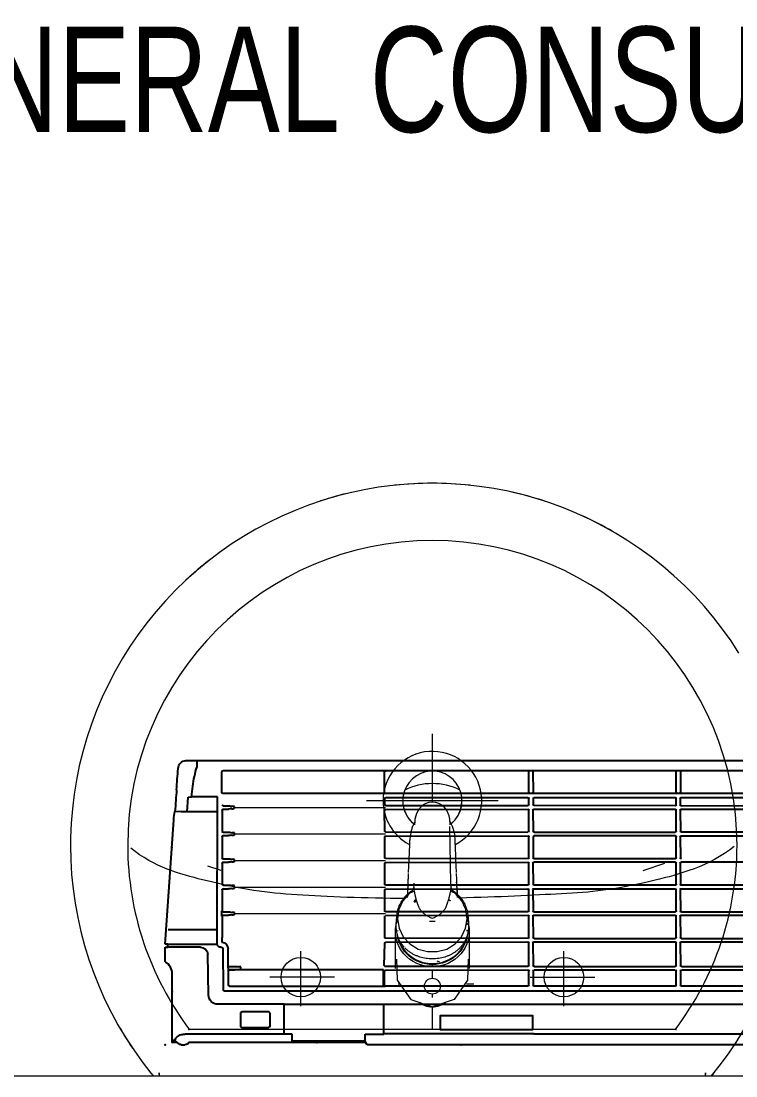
# Model space of a CAD drawing. Header units: millimetres. Extents: x -160614 to 59925, y -157025 to 0.
# Drawn here: x -130655 to -130112, y -110163 to -109362 of the extents above; entities that cross this region are included whole.
import ezdxf

# ---------------------------------------------------------------- set-up
doc = ezdxf.new("R2010")
doc.units = ezdxf.units.MM
doc.header["$LTSCALE"] = 8
for name, color, linetype, lineweight in [('72_EGR_BASE_TEXT', 9, 'Continuous', 5), ('72_EGR_EQP_TAG', 9, 'Continuous', 5), ('LOADING', 9, 'Continuous', 5), ('P-SANR-FIXT', 9, 'Continuous', 18), ('P-SANR-FIXT-1', 9, 'Continuous', 13), ('Walls', 9, 'Continuous', 5)]:
    doc.layers.add(name, color=color, linetype=linetype, lineweight=lineweight)
for name, color, linetype in [('A-Wall-cmu-patt', 9, 'Continuous'), ('DVM_INDOOR', 9, 'Continuous'), ('DVM_UNIT_BP', 9, 'Continuous'), ('DVM_UNIT_DP', 9, 'Continuous'), ('DVM_UNIT_LP', 9, 'Continuous')]:
    doc.layers.add(name, color=color, linetype=linetype)
doc.styles.add('X3G_ENTITY_258862', font='swisscl.ttf', dxfattribs={"height": 200})

# ---------------------------------------------------------------- blocks, each defined once
blk = doc.blocks.new('FP_138-161_A_00_GFL_-0_080_Einreichung_Grundrisse_100')
at = {"layer": 'P-SANR-FIXT'}
blk.add_line((-0.00439, -0.00195), (-0.00448, -0.00213), dxfattribs=at)
at = {"layer": 'P-SANR-FIXT', "flags": 128}
blk.add_lwpolyline([(-0.00566, -0.00372), (-0.00581, -0.00385), (-0.00597, -0.00398)], dxfattribs=at)
blk = doc.blocks.new('FP_139-161_A_00_GFL_-0_080_Einreichung_Grundrisse_100')
at = {"layer": 'P-SANR-FIXT'}
blk.add_line((0.0045, -0.00218), (0.00442, -0.002), dxfattribs=at)
at = {"layer": 'P-SANR-FIXT', "flags": 128}
blk.add_lwpolyline([(0.00601, -0.00401), (0.00586, -0.00389), (0.0057, -0.00376)], dxfattribs=at)
blk = doc.blocks.new('IS_Ceraplus_B8204_BIM_BG _1_ - B8204AA - CERAPLUS single lever basin mixer with pop-up waste-V137-161_A_00_GFL_-0_080_Einreichung_Grundrisse_100')
at = {"layer": 'P-SANR-FIXT-1'}
h = blk.add_hatch(dxfattribs=at)
h.set_pattern_fill('FP_26', color=256, style=0, pattern_type=2)
h.set_pattern_definition([(225, (0.009, 0), (0.010607, -0.010607), []), (315, (0.009, 0), (0.010607, 0.010607), [])])
h.paths.add_polyline_path([(0.00555, -0.00203), (0.00582, -0.00237), (0.00579, -0.00206)])
h.paths.add_polyline_path([(0.00703, -0.00394), (0.00882, -0.00447), (0.00839, -0.00431)])
at = {"layer": 'LOADING'}
for p, q in [((-0.028, 0), (-0.028, -0.02808)), ((0.028, -0.02808), (0.028, 0)), ((-0.02625, -0.02824), (-0.02625, -0.02872)), ((0.02624, -0.02931), (0.02625, -0.02872)), ((0.02625, -0.02872), (0.02625, -0.02824)), ((-0.02744, -0.03367), (-0.02709, -0.03918)), ((0.02709, -0.03918), (0.02744, -0.03367)), ((-0.01375, -0.05117), (-0.01286, -0.05169)), ((0.01237, -0.05196), (0.01327, -0.05146)), ((0.01849, -0.06184), (0.01902, -0.05392)), ((0.01904, -0.05393), (0.01878, -0.05606)), ((0.01399, -0.06466), (0.01327, -0.10772))]:
    blk.add_line(p, q, dxfattribs=at)
at = {"layer": 'LOADING', "flags": 128}
for points in [[(-0.02718, -0.0069), (-0.02663, 0.009), (-0.01646, 0.02356), (0, 0.02913)], [(0.0272, -0.00694), (0.02663, 0.009), (0.01646, 0.02356), (0, 0.02913)], [(-0.01756, -0.05682), (-0.02239, -0.05133), (-0.02542, -0.04476), (-0.02642, -0.03764), (-0.02532, -0.03052), (-0.02215, -0.024), (-0.01723, -0.01859), (-0.01092, -0.01472), (-0.00374, -0.01271), (0.00374, -0.01271), (0.01092, -0.01472), (0.01723, -0.01859), (0.02215, -0.024), (0.0253, -0.03053), (0.02642, -0.03764), (0.02542, -0.04476), (0.02239, -0.05133), (0.01756, -0.05682)], [(-0.02709, -0.03927), (-0.02699, -0.04031), (-0.02686, -0.04135), (-0.02668, -0.04238), (-0.02646, -0.04341), (-0.0262, -0.04442), (-0.02589, -0.04543), (-0.02554, -0.04642), (-0.02516, -0.0474), (-0.02473, -0.04836), (-0.02426, -0.0493), (-0.02375, -0.05023), (-0.02321, -0.05113), (-0.02263, -0.05202), (-0.02201, -0.05288), (-0.02135, -0.05371), (-0.02067, -0.05452), (-0.01995, -0.0553), (-0.0192, -0.05606), (-0.01841, -0.05678), (-0.0176, -0.05747), (-0.01732, -0.0577)], [(0.01732, -0.0577), (0.01814, -0.05702), (0.01894, -0.0563), (0.0197, -0.05556), (0.02043, -0.05479), (0.02113, -0.05398), (0.02179, -0.05316), (0.02242, -0.05231), (0.02302, -0.05143), (0.02357, -0.05053), (0.02409, -0.04961), (0.02458, -0.04868), (0.02502, -0.04772), (0.02542, -0.04675), (0.02578, -0.04576), (0.0261, -0.04476), (0.02638, -0.04375), (0.02661, -0.04273), (0.0268, -0.0417), (0.02695, -0.04066), (0.02706, -0.03962), (0.02709, -0.03927)], [(-0.01897, -0.05391), (-0.01851, -0.0615), (-0.01849, -0.06184)], [(-0.01618, -0.05786), (-0.01561, -0.05799), (-0.01507, -0.05814), (-0.01457, -0.05833), (-0.01417, -0.05856), (-0.01391, -0.05883), (-0.01377, -0.0591)], [(-0.01377, -0.0591), (-0.01394, -0.06119), (-0.01401, -0.06328)], [(0.01377, -0.0591), (0.01391, -0.05883), (0.01417, -0.05856), (0.01457, -0.05833), (0.01507, -0.05814), (0.01561, -0.05799), (0.01618, -0.05786)], [(0.01401, -0.06328), (0.01394, -0.06119), (0.01377, -0.0591)], [(0.01715, -0.05781), (0.01745, -0.05748), (0.01756, -0.05682)], [(0.01839, -0.06506), (0.01838, -0.06516), (0.01838, -0.06518), (0.01838, -0.06524), (0.01838, -0.06535), (0.01837, -0.0655)], [(-0.01807, -0.07284), (-0.01766, -0.08298), (-0.01722, -0.09384)], [(0.01722, -0.09384), (0.01766, -0.08298), (0.01807, -0.07284)], [(-0.01288, -0.11423), (-0.01242, -0.1161), (-0.01176, -0.11793), (-0.01088, -0.1197), (-0.00976, -0.12139), (-0.00838, -0.12297), (-0.0067, -0.12437), (-0.00472, -0.12552), (-0.00245, -0.12628), (0, -0.12657)], [(0, -0.12657), (0.00245, -0.12628), (0.00472, -0.12552), (0.0067, -0.12437), (0.00838, -0.12297), (0.00976, -0.12139), (0.01088, -0.1197), (0.01176, -0.11793), (0.01242, -0.1161), (0.01288, -0.11423)]]:
    blk.add_lwpolyline(points, dxfattribs=at)
at = {"layer": 'LOADING'}
for centre, radius, start, end in [((0, 0.0135), 0.00603, 0, 180), ((0, 0.0135), 0.00603, 180, 0), ((-0.009, 0), 0.005, 300, 315), ((0.009, 0), 0.005, 225, 240)]:
    blk.add_arc(centre, radius, start, end, dxfattribs=at)
for centre, major_axis, start_param, end_param in [((0, -0.02808), (-0.028, 0), 4.712389, 6.47291), ((0, -0.02868), (0.02675, 0), 1.570796, 3.036556), ((0, -0.02868), (-0.02625, 0), 4.712389, 5.759587), ((0, -0.02808), (0.028, 0), 6.093357, 7.853982), ((0, -0.02868), (0.02675, 0), 0.105099, 1.570796), ((0, -0.02868), (0.02625, 0), 0.523599, 1.570796), ((0, -0.02868), (0.02625, 0), 2.625648, 2.791756), ((0, -0.02868), (0.02625, 0), 0.349919, 0.515945), ((0, -0.03206), (0.02749, 0), 3.141823, 3.202701), ((0, -0.03206), (0.02749, 0), 3.239313, 3.439417), ((0, -0.02808), (0.028, 0), 3.371221, 3.483334), ((0, -0.02868), (0.02675, 0), 6.059374, 6.108652), ((0, -0.03206), (0.02749, 0), 5.985527, 6.185455), ((0, -0.02808), (0.028, 0), 5.94107, 6.05344), ((0, -0.03206), (0.02749, 0), 6.222066, 6.282955), ((0, -0.03119), (0.02482, 0), 4.111947, 4.191073), ((0, -0.02808), (0.028, 0), 4.202431, 4.259552), ((0, -0.02868), (0.02625, 0), 4.169225, 4.2325), ((0, -0.02808), (0.028, 0), 5.172057, 5.222265)]:
    blk.add_ellipse(centre, major_axis=major_axis, ratio=0.961262, start_param=start_param, end_param=end_param, dxfattribs=at)
for points, knots in [([(0.02103, -0.01571), (0.02078, -0.01544), (0.02025, -0.0149), (0.01915, -0.01389), (0.01769, -0.01273), (0.01612, -0.01168), (0.0148, -0.01092), (0.01378, -0.01038), (0.01274, -0.00988), (0.01131, -0.00927), (0.00872, -0.00835), (0.00484, -0.00747), (0, -0.0071), (-0.00483, -0.00747), (-0.00872, -0.00835), (-0.0113, -0.00927), (-0.01273, -0.00987), (-0.01378, -0.01038), (-0.0148, -0.01091), (-0.01612, -0.01168), (-0.01769, -0.01272), (-0.01915, -0.01389), (-0.02024, -0.0149), (-0.02077, -0.01543), (-0.02102, -0.0157)], [0.2222222, 0.2222222, 0.2222222, 0.2222222, 0.2361111, 0.25, 0.2777778, 0.3055556, 0.3194444, 0.3333333, 0.3472222, 0.3611111, 0.3888889, 0.4444444, 0.5, 0.5555556, 0.6111111, 0.6388889, 0.6527778, 0.6666667, 0.6805556, 0.6944444, 0.7222222, 0.75, 0.7638889, 0.7777778, 0.7777778, 0.7777778, 0.7777778]), ([(-0.02147, -0.01618), (-0.02157, -0.01629), (-0.02192, -0.01669), (-0.02272, -0.01767), (-0.0238, -0.01918), (-0.02491, -0.0211), (-0.02584, -0.02313), (-0.02657, -0.02527), (-0.02728, -0.02822), (-0.02749, -0.03051), (-0.02749, -0.03206)], [0.7859035, 0.7859035, 0.7859035, 0.7859035, 0.7916667, 0.8055556, 0.8333333, 0.8611111, 0.8888889, 0.9166667, 0.9444444, 1, 1, 1, 1]), ([(0.02749, -0.03206), (0.02749, -0.03051), (0.02728, -0.02822), (0.02657, -0.02527), (0.02584, -0.02314), (0.02491, -0.0211), (0.0238, -0.01918), (0.02273, -0.01768), (0.02192, -0.0167), (0.02157, -0.0163), (0.02147, -0.01618)], [0, 0, 0, 0, 0.0555556, 0.0833333, 0.1111111, 0.1388889, 0.1666667, 0.1944444, 0.2083333, 0.2142181, 0.2142181, 0.2142181, 0.2142181]), ([(0, -0.03779), (-0.00046, -0.03803), (-0.00116, -0.03839), (-0.00209, -0.03889), (-0.00278, -0.03928), (-0.00348, -0.03966), (-0.00418, -0.04005), (-0.00486, -0.04045), (-0.00551, -0.04089), (-0.00612, -0.04137), (-0.00669, -0.04187), (-0.00724, -0.0424), (-0.00777, -0.04295), (-0.00828, -0.0435), (-0.00876, -0.04405), (-0.00922, -0.04464), (-0.00962, -0.04525), (-0.00996, -0.04592), (-0.01025, -0.04662), (-0.01048, -0.04722), (-0.01066, -0.0477), (-0.01079, -0.04805), (-0.01093, -0.0484), (-0.01111, -0.04887), (-0.0114, -0.04969), (-0.0118, -0.05087), (-0.01216, -0.05205), (-0.01242, -0.053), (-0.0126, -0.05371), (-0.01278, -0.05443), (-0.01293, -0.05516), (-0.01309, -0.05588), (-0.01324, -0.05657), (-0.01338, -0.05723), (-0.01357, -0.05809), (-0.01369, -0.0587), (-0.01377, -0.0591)], [0, 0, 0, 0, 0.055556, 0.083333, 0.111111, 0.138889, 0.166667, 0.194444, 0.222222, 0.25, 0.277778, 0.305556, 0.333333, 0.361111, 0.388889, 0.416667, 0.444444, 0.472222, 0.5, 0.527778, 0.541667, 0.555556, 0.569444, 0.583333, 0.611111, 0.666667, 0.722222, 0.75, 0.777778, 0.805556, 0.833333, 0.861111, 0.888889, 0.916667, 0.944444, 1, 1, 1, 1]), ([(0, -0.03572), (-0.00056, -0.03572), (-0.00128, -0.03571), (-0.002, -0.03566), (-0.00216, -0.03565)], [0, 0, 0, 0, 0.1, 0.1298359, 0.1298359, 0.1298359, 0.1298359]), ([(0.00216, -0.03565), (0.002, -0.03566), (0.00128, -0.03571), (0.00056, -0.03572), (0, -0.03572)], [0.8701578, 0.8701578, 0.8701578, 0.8701578, 0.9, 1, 1, 1, 1]), ([(0.01377, -0.0591), (0.01369, -0.0587), (0.01357, -0.05809), (0.01338, -0.05723), (0.01324, -0.05657), (0.01309, -0.05588), (0.01293, -0.05516), (0.01278, -0.05443), (0.0126, -0.05371), (0.01242, -0.053), (0.01216, -0.05205), (0.0118, -0.05087), (0.0114, -0.04969), (0.01111, -0.04887), (0.01093, -0.0484), (0.01079, -0.04805), (0.01066, -0.0477), (0.01048, -0.04722), (0.01025, -0.04662), (0.00996, -0.04592), (0.00962, -0.04525), (0.00922, -0.04464), (0.00876, -0.04405), (0.00828, -0.0435), (0.00777, -0.04295), (0.00724, -0.0424), (0.00669, -0.04187), (0.00612, -0.04137), (0.00551, -0.04089), (0.00486, -0.04045), (0.00418, -0.04005), (0.00348, -0.03966), (0.00278, -0.03928), (0.00209, -0.03889), (0.00116, -0.03839), (0.00046, -0.03803), (0, -0.03779)], [0, 0, 0, 0, 0.055556, 0.083333, 0.111111, 0.138889, 0.166667, 0.194444, 0.222222, 0.25, 0.277778, 0.333333, 0.388889, 0.416667, 0.430556, 0.444444, 0.458333, 0.472222, 0.5, 0.527778, 0.555556, 0.583333, 0.611111, 0.638889, 0.666667, 0.694444, 0.722222, 0.75, 0.777778, 0.805556, 0.833333, 0.861111, 0.888889, 0.916667, 0.944444, 1, 1, 1, 1]), ([(-0.01882, -0.05383), (-0.01878, -0.05466), (-0.01861, -0.05821), (-0.01847, -0.06186), (-0.01838, -0.06462)], [0.6724021, 0.6724021, 0.6724021, 0.6724021, 0.75, 1, 1, 1, 1]), ([(0.01838, -0.06462), (0.01847, -0.06186), (0.01861, -0.05821), (0.01878, -0.05466), (0.01882, -0.05383)], [0, 0, 0, 0, 0.25, 0.3275586, 0.3275586, 0.3275586, 0.3275586]), ([(-0.01618, -0.05786), (-0.01622, -0.05783), (-0.01631, -0.05776), (-0.01645, -0.05765), (-0.01659, -0.05754), (-0.01673, -0.05744), (-0.01687, -0.05734), (-0.01701, -0.05724), (-0.01715, -0.05714), (-0.01734, -0.057), (-0.01747, -0.0569), (-0.01756, -0.05682)], [0, 0, 0, 0, 0.1, 0.2, 0.3, 0.4, 0.5, 0.6, 0.7, 0.8, 1, 1, 1, 1]), ([(-0.0148, -0.0587), (-0.01502, -0.05861), (-0.0159, -0.05828), (-0.01668, -0.05797), (-0.01721, -0.05777)], [0.8, 0.8, 0.8, 0.8, 0.85, 1, 1, 1, 1]), ([(0.01405, -0.06129), (0.01412, -0.06113), (0.01427, -0.06083), (0.01452, -0.06039), (0.0148, -0.05996), (0.01506, -0.05963), (0.01528, -0.05938), (0.01546, -0.05919), (0.01564, -0.05901), (0.01582, -0.05884), (0.01601, -0.05868), (0.01628, -0.05847), (0.01647, -0.05832), (0.01661, -0.05822)], [0.3333333, 0.3333333, 0.3333333, 0.3333333, 0.4166667, 0.5, 0.5833333, 0.6666667, 0.7083333, 0.75, 0.7916667, 0.8333333, 0.875, 0.9166667, 1, 1, 1, 1]), ([(0.01756, -0.05682), (0.01747, -0.0569), (0.01734, -0.057), (0.01715, -0.05714), (0.01701, -0.05724), (0.01687, -0.05734), (0.01673, -0.05744), (0.01659, -0.05754), (0.01645, -0.05765), (0.01631, -0.05776), (0.01622, -0.05783), (0.01618, -0.05786)], [0, 0, 0, 0, 0.2, 0.3, 0.4, 0.5, 0.6, 0.7, 0.8, 0.9, 1, 1, 1, 1]), ([(-0.01311, -0.1116), (-0.01318, -0.11148), (-0.01352, -0.11092), (-0.01406, -0.1099), (-0.0147, -0.10856), (-0.01526, -0.1072), (-0.01589, -0.10534), (-0.01674, -0.10205), (-0.01707, -0.0992), (-0.0171, -0.09727)], [0.4856715, 0.4856715, 0.4856715, 0.4856715, 0.5, 0.55, 0.6, 0.65, 0.7, 0.8, 1, 1, 1, 1]), ([(0.01311, -0.1116), (0.01332, -0.11126), (0.0137, -0.11058), (0.01422, -0.10956), (0.01475, -0.10844), (0.01526, -0.1072), (0.01589, -0.10534), (0.01674, -0.10205), (0.01707, -0.0992), (0.0171, -0.09727)], [-0.5143371, -0.5143371, -0.5143371, -0.5143371, -0.475, -0.4375, -0.4, -0.35, -0.3, -0.2, 0, 0, 0, 0]), ([(-0.01324, -0.10912), (-0.01323, -0.10958), (-0.01322, -0.11027), (-0.01319, -0.11106), (-0.01317, -0.11151), (-0.01315, -0.11184), (-0.01313, -0.11217), (-0.01311, -0.11249), (-0.01309, -0.11281), (-0.01306, -0.11312), (-0.01302, -0.11341), (-0.01297, -0.11379), (-0.01292, -0.11406), (-0.01288, -0.11423)], [0.2, 0.2, 0.2, 0.2, 0.4, 0.5, 0.55, 0.6, 0.65, 0.7, 0.75, 0.8, 0.85, 0.9, 1, 1, 1, 1]), ([(0.01288, -0.11423), (0.01292, -0.11406), (0.01297, -0.11379), (0.01302, -0.11341), (0.01306, -0.11312), (0.01309, -0.11281), (0.01311, -0.11249), (0.01313, -0.11217), (0.01315, -0.11184), (0.01317, -0.11151), (0.01319, -0.11106), (0.01322, -0.11027), (0.01323, -0.10958), (0.01324, -0.10912)], [0, 0, 0, 0, 0.1, 0.15, 0.2, 0.25, 0.3, 0.35, 0.4, 0.45, 0.5, 0.6, 0.8, 0.8, 0.8, 0.8])]:
    blk.add_open_spline(points, degree=3, knots=knots, dxfattribs=at)
for points in [[(-0.01721, -0.05777), (-0.01711, -0.05784), (-0.01691, -0.05799), (-0.01671, -0.05814), (-0.01661, -0.05822)], [(-0.01618, -0.05786), (-0.01624, -0.05793), (-0.01636, -0.05805), (-0.0165, -0.05818), (-0.01659, -0.05825), (-0.01661, -0.05824), (-0.01661, -0.05822)], [(-0.01661, -0.05822), (-0.01628, -0.05846), (-0.01564, -0.05896), (-0.01483, -0.05988), (-0.01419, -0.06091), (-0.01389, -0.06167), (-0.01377, -0.06205)], [(-0.01398, -0.06329), (-0.01401, -0.06329), (-0.01402, -0.06329), (-0.01401, -0.06328)], [(-0.01399, -0.06465), (-0.01399, -0.06442), (-0.014, -0.06397), (-0.01401, -0.06351), (-0.01401, -0.06328)], [(0.01401, -0.06328), (0.01402, -0.06329), (0.014, -0.06329), (0.01397, -0.06329)], [(0.01401, -0.06328), (0.01401, -0.06351), (0.014, -0.06397), (0.01399, -0.06443), (0.01399, -0.06465)], [(0.01721, -0.05777), (0.01677, -0.05794), (0.01582, -0.05831), (0.01469, -0.05874), (0.01409, -0.05896)], [(0.01661, -0.05822), (0.01661, -0.05824), (0.01659, -0.05825), (0.0165, -0.05818), (0.01636, -0.05805), (0.01624, -0.05793), (0.01618, -0.05786)], [(0.01661, -0.05822), (0.01666, -0.05818), (0.01677, -0.0581), (0.01687, -0.05802), (0.01692, -0.05798)], [(0.01693, -0.05798), (0.017, -0.05792), (0.01707, -0.05787), (0.01715, -0.05781)], [(-0.01838, -0.06462), (-0.01834, -0.06586), (-0.01825, -0.06836), (-0.01815, -0.07087), (-0.0181, -0.07211)], [(0.0181, -0.0721), (0.01815, -0.07086), (0.01825, -0.06836), (0.01834, -0.06586), (0.01838, -0.06462)], [(-0.01722, -0.09384), (-0.0172, -0.09442), (-0.01715, -0.09556), (-0.01712, -0.0967), (-0.0171, -0.09727)], [(0.0171, -0.09727), (0.01712, -0.0967), (0.01715, -0.09556), (0.0172, -0.09442), (0.01722, -0.09384)]]:
    blk.add_open_spline(points, degree=3, dxfattribs=at)
for name in ['FP_138-161_A_00_GFL_-0_080_Einreichung_Grundrisse_100', 'FP_139-161_A_00_GFL_-0_080_Einreichung_Grundrisse_100']:
    blk.add_blockref(name, (0, 0), dxfattribs=at)
blk = doc.blocks.new('_100_WB_KER_REN_55x45x18 - _100_WB_KER_REN_55x45x18-V63-161_A_00_GFL_-0_080_Einreichung_Grundrisse_100')
at = {"layer": 'LOADING'}
for p, q in [((-0.20755, 0.225), (-0.20755, 0.2227)), ((0.20745, 0.225), (-0.20745, 0.225)), ((0.20755, 0.2227), (0.20755, 0.225)), ((-0.18555, 0.18989), (0.18555, 0.18989)), ((0, 0.18989), (0, 0.17236)), ((-0.1, 0.17199), (-0.1, 0.13026)), ((0.1, 0.17199), (0.1, 0.13026)), ((0, 0.16556), (0, 0.16281)), ((-0.0259, 0.155), (-0.03149, 0.155)), ((0.02596, 0.155), (0.02479, 0.155)), ((-0.07443, 0.15), (-0.12341, 0.15)), ((0, 0.15094), (0, 0.14544)), ((0.07443, 0.15), (0.12341, 0.15)), ((0, 0.14221), (0, 0.13993)), ((-0.1763, 0.06375), (-0.15981, 0.06923)), ((0.16045, 0.06906), (0.1707, 0.06565)), ((-0.05, 0.01609), (0.05, 0.01609)), ((0, 0.0168), (0, -0.03483))]:
    blk.add_line(p, q, dxfattribs=at)
at = {"layer": 'LOADING', "flags": 128}
for points in [[(-0.21213, 0.225), (-0.21896, 0.21638), (-0.22544, 0.20749), (-0.23156, 0.19835), (-0.2373, 0.18897), (-0.24267, 0.17937), (-0.24765, 0.16956), (-0.25223, 0.15956), (-0.25641, 0.14939), (-0.26018, 0.13905), (-0.26353, 0.12858), (-0.26647, 0.11798), (-0.26897, 0.10727), (-0.27105, 0.09646), (-0.27269, 0.08559), (-0.27389, 0.07465), (-0.27466, 0.06368), (-0.27499, 0.05269), (-0.275, 0.05)], [(0.275, 0.05), (0.27478, 0.061), (0.27412, 0.07198), (0.27302, 0.08292), (0.27149, 0.09381), (0.26952, 0.10463), (0.26712, 0.11537), (0.26429, 0.126), (0.26104, 0.13651), (0.25737, 0.14688), (0.25329, 0.15709), (0.24881, 0.16713), (0.24392, 0.17699), (0.23865, 0.18664), (0.233, 0.19608), (0.22697, 0.20528), (0.22058, 0.21423), (0.21383, 0.22292), (0.21213, 0.225)], [(-0.233, -0.09608), (-0.22697, -0.10528), (-0.22058, -0.11423), (-0.21383, -0.12292), (-0.20675, -0.13133), (-0.19933, -0.13945), (-0.19159, -0.14727), (-0.18355, -0.15478), (-0.17522, -0.16195), (-0.1666, -0.16879), (-0.15772, -0.17528), (-0.14858, -0.1814), (-0.13921, -0.18716), (-0.12962, -0.19254), (-0.11981, -0.19753), (-0.10982, -0.20212), (-0.09965, -0.20631), (-0.08932, -0.21009), (-0.07885, -0.21345), (-0.06825, -0.2164), (-0.05754, -0.21891), (-0.04674, -0.221), (-0.03587, -0.22265), (-0.02493, -0.22387), (-0.01396, -0.22465), (-0.00297, -0.22498), (0.00803, -0.22488), (0.01902, -0.22434), (0.02997, -0.22336), (0.04088, -0.22194), (0.05172, -0.22009), (0.06248, -0.21781), (0.07314, -0.2151), (0.08368, -0.21196), (0.09409, -0.2084), (0.10435, -0.20443), (0.11444, -0.20006), (0.12435, -0.19528), (0.13406, -0.19011), (0.14355, -0.18456), (0.15282, -0.17863), (0.16184, -0.17234), (0.1706, -0.16569), (0.17909, -0.15869), (0.18729, -0.15136), (0.19519, -0.14371), (0.20278, -0.13575), (0.21005, -0.12749), (0.21698, -0.11895), (0.22356, -0.11014), (0.22979, -0.10107), (0.23564, -0.09176), (0.24112, -0.08223), (0.24622, -0.07248), (0.25092, -0.06253), (0.25522, -0.05241), (0.25911, -0.04212), (0.26259, -0.03169), (0.26564, -0.02112), (0.26828, -0.01044), (0.27048, 0.00034), (0.27225, 0.01119), (0.27358, 0.02211), (0.27448, 0.03307), (0.27494, 0.04406), (0.275, 0.05)]]:
    blk.add_lwpolyline(points, dxfattribs=at)
at = {"layer": 'LOADING'}
for centre in [(-0.1, 0.15), (0.1, 0.15)]:
    blk.add_circle(centre, 0.015, dxfattribs=at)
for centre, radius, start, end in [((0, 0.05), 0.275, 140.4788, 141.23806), ((0, 0.05), 0.275, 38.76194, 39.5212), ((0, 0.05), 0.275, 145.93243, 150.3591), ((0, 0.05), 0.275, 29.6409, 34.06757), ((0, 0.05), 0.2315, 142.82093, 180), ((0, 0.05), 0.2315, 0, 37.17907), ((0, 0.155), 0.0175, 54.08995, 125.91005), ((0, 0.155), 0.0175, 68.869, 83.8798), ((0, 0.155), 0.0175, 251.94632, 258.23461), ((0, 0.05), 0.2315, 180, 0), ((0, 0.01609), 0.0375, 117.13046, 0), ((0, 0.01609), 0.0375, 0, 61.41458), ((0, 0.01609), 0.0225, 129.50249, 0), ((0, 0.01609), 0.0225, 0, 51.42857), ((0, 0.01609), 0.0225, 156.72498, 162.01336), ((0, 0.01609), 0.0225, 138.08082, 143.39393), ((0, 0.01609), 0.0225, 36.61605, 41.92646), ((0, 0.01609), 0.0225, 17.98869, 23.27602), ((0, 0.01609), 0.0225, 180, 193.3417), ((0, 0.01609), 0.0225, 346.6583, 0), ((0, 0.01609), 0.0225, 197.04659, 201.50796), ((0, 0.01609), 0.0225, 338.49204, 342.95341), ((0, 0.05), 0.04696, 243.44331, 296.55669), ((0, 0.05), 0.275, 307.66888, 312), ((0, 0.05), 0.275, 240, 245.65889), ((0, 0.05), 0.275, 252, 257.5535), ((0, 0.05), 0.275, 282.92407, 288), ((0, 0.05), 0.275, 264, 276)]:
    blk.add_arc(centre, radius, start, end, dxfattribs=at)
for points, knots in [([(-0.20745, 0.225), (-0.20784, 0.225), (-0.20861, 0.225), (-0.20952, 0.225), (-0.21018, 0.225), (-0.21057, 0.225), (-0.21086, 0.225), (-0.21113, 0.225), (-0.21137, 0.225), (-0.21158, 0.225), (-0.21177, 0.225), (-0.21189, 0.225), (-0.21195, 0.225)], [-1, -1, -1, -1, -0.8333333, -0.6666667, -0.5833333, -0.5, -0.4583333, -0.4166667, -0.3333333, -0.2916667, -0.25, -0.1666667, -0.1666667, -0.1666667, -0.1666667]), ([(0.21195, 0.225), (0.21189, 0.225), (0.21177, 0.225), (0.21158, 0.225), (0.21137, 0.225), (0.21113, 0.225), (0.21086, 0.225), (0.21057, 0.225), (0.21018, 0.225), (0.20952, 0.225), (0.20861, 0.225), (0.20784, 0.225), (0.20745, 0.225)], [-0.8333333, -0.8333333, -0.8333333, -0.8333333, -0.75, -0.7083333, -0.6666667, -0.5833333, -0.5416667, -0.5, -0.4166667, -0.3333333, -0.1666667, 0, 0, 0, 0]), ([(-0.00372, 0.1721), (-0.00457, 0.17191), (-0.00642, 0.17136), (-0.00815, 0.17052), (-0.00904, 0.16999)], [0.5653198, 0.5653198, 0.5653198, 0.5653198, 0.6111111, 0.6666667, 0.6666667, 0.6666667, 0.6666667]), ([(0.00903, 0.16999), (0.00859, 0.17026), (0.00767, 0.17075), (0.00591, 0.17152), (0.00457, 0.17192), (0.00372, 0.1721)], [0.3333333, 0.3333333, 0.3333333, 0.3333333, 0.3611111, 0.3888889, 0.4346482, 0.4346482, 0.4346482, 0.4346482]), ([(-0.22941, 0.0509), (-0.21028, 0.06596), (-0.14306, 0.08389), (-0.10836, 0.08632), (-0.04965, 0.08926), (-0.02055, 0.08992)], [0.0392191, 0.0392191, 0.0392191, 0.0392191, 0.1715289, 0.4228457, 0.6475389, 0.6475389, 0.6475389, 0.6475389]), ([(0.02087, 0.09029), (0.05117, 0.09014), (0.11135, 0.08791), (0.15142, 0.08275), (0.21152, 0.06651), (0.22917, 0.05203)], [0.7533082, 0.7533082, 0.7533082, 0.7533082, 0.9865548, 1.235629, 1.3638988, 1.3638988, 1.3638988, 1.3638988]), ([(-0.01406, 0.03365), (-0.01625, 0.03189), (-0.02071, 0.02671), (-0.0225, 0.02), (-0.0225, 0.01609)], [0.7144203, 0.7144203, 0.7144203, 0.7144203, 0.8333333, 1, 1, 1, 1]), ([(0.0225, 0.01609), (0.0225, 0.0187), (0.02158, 0.02392), (0.01818, 0.02983), (0.01523, 0.03272), (0.01406, 0.03365)], [0, 0, 0, 0, 0.1111111, 0.2222222, 0.285568, 0.285568, 0.285568, 0.285568])]:
    blk.add_open_spline(points, degree=3, knots=knots, dxfattribs=at)
for points in [[(-0.20755, 0.2227), (-0.20755, 0.22308), (-0.20754, 0.22347), (-0.20752, 0.22385)], [(0.20752, 0.22385), (0.20754, 0.22347), (0.20755, 0.22308), (0.20755, 0.2227)], [(-0.18523, 0.18989), (-0.18533, 0.18989), (-0.18544, 0.18989), (-0.18555, 0.18989)], [(0.18555, 0.18989), (0.18544, 0.18989), (0.18533, 0.18989), (0.18523, 0.18989)], [(-0.00086, 0.17248), (-0.00131, 0.17245), (-0.00176, 0.17242), (-0.00221, 0.17236)], [(0.00221, 0.17236), (0.00176, 0.17242), (0.00131, 0.17245), (0.00086, 0.17248)], [(-0.0225, 0.01609), (-0.0225, 0.01472), (-0.02225, 0.01197), (-0.02149, 0.00929), (-0.02099, 0.008)], [(0.02099, 0.008), (0.02149, 0.00929), (0.02225, 0.01197), (0.0225, 0.01472), (0.0225, 0.01609)]]:
    blk.add_open_spline(points, degree=3, dxfattribs=at)
at = {"layer": 'LOADING', "xscale": -1, "rotation": 5.088887490341627e-12}
blk.add_blockref('IS_Ceraplus_B8204_BIM_BG _1_ - B8204AA - CERAPLUS single lever basin mixer with pop-up waste-V137-161_A_00_GFL_-0_080_Einreichung_Grundrisse_100', (0, 0.14337), dxfattribs=at)
blk = doc.blocks.new('GF1')
at = {"layer": 'Walls', "color": 9}
blk.add_line((-132159.37, -110162.61), (-128659.58, -110162.61), dxfattribs=at)
at = {"layer": 'LOADING', "color": 9, "xscale": 1000, "yscale": 1000, "zscale": 1000, "rotation": 180}
blk.add_blockref('_100_WB_KER_REN_55x45x18 - _100_WB_KER_REN_55x45x18-V63-161_A_00_GFL_-0_080_Einreichung_Grundrisse_100', (-130342.73, -109937.61), dxfattribs=at)
at = {"layer": '72_EGR_BASE_TEXT', "color": 9, "insert": (-130201.21, -109365.94, 0), "char_height": 80, "attachment_point": 2, "style": 'X3G_ENTITY_258862'}
blk.add_mtext('GENERAL CONSULT ROOM (1)', dxfattribs=at)
blk = doc.blocks.new('mmmm')
at = {"layer": 'DVM_INDOOR', "color": 0}
for p, q in [((118.91836, -9.26613), (118.91836, -9.93796)), ((119.11497, -10.06341), (119.1149, -9.26755)), ((118.94636, -9.92636), (118.94636, -9.2895)), ((118.95536, -9.29437), (118.95536, -10.03645)), ((118.95886, -9.62143), (118.95886, -9.72037)), ((118.97014, -9.72037), (118.97013, -9.62139)), ((118.97014, -9.72037), (118.97013, -9.62139)), ((118.97242, -9.72036), (118.97243, -9.62146)), ((118.98953, -9.72055), (118.98955, -9.62146)), ((118.99186, -9.72037), (118.99192, -9.62146)), ((119.008, -9.72052), (119.008, -9.62141)), ((119.0102, -9.72037), (119.01026, -9.62146)), ((119.02631, -9.72052), (119.02618, -9.62146)), ((119.02875, -9.62141), (119.02866, -9.72037)), ((119.04468, -9.62141), (119.04459, -9.7205)), ((119.06289, -9.7205), (119.06289, -9.62153)), ((119.06544, -9.62143), (119.06539, -9.72034)), ((119.08134, -9.72049), (119.08134, -9.62137)), ((119.08373, -9.72042), (119.08381, -9.62138)), ((119.08939, -9.7205), (119.08939, -9.62155)), ((118.92578, -9.82243), (118.92578, -9.67422)), ((118.96945, -9.72106), (118.95956, -9.72106)), ((118.98884, -9.72115), (118.97312, -9.72106)), ((119.00728, -9.72115), (118.99256, -9.72106)), ((119.02562, -9.72115), (119.0109, -9.72106)), ((119.0439, -9.72113), (119.02936, -9.72106)), ((119.0622, -9.72113), (119.04777, -9.72108)), ((119.08063, -9.72111), (119.06609, -9.72104)), ((119.08869, -9.72113), (119.08443, -9.72112)), ((119.10766, -9.72096), (119.09304, -9.72106)), ((118.95887, -9.72456), (118.95888, -9.8225)), ((118.95956, -9.72395), (118.96945, -9.72395)), ((118.97014, -9.82237), (118.97014, -9.72464)), ((118.97014, -9.82237), (118.97014, -9.72464)), ((118.97242, -9.82237), (118.97242, -9.72459)), ((118.97312, -9.72394), (118.98884, -9.72403)), ((118.98953, -9.82255), (118.98953, -9.72466)), ((118.99186, -9.82237), (118.99192, -9.72464)), ((118.99256, -9.72394), (119.00728, -9.72403)), ((119.00798, -9.82252), (119.00798, -9.7246)), ((119.0102, -9.82237), (119.01026, -9.72464)), ((119.0109, -9.72395), (119.02562, -9.72403)), ((119.02631, -9.82252), (119.02631, -9.72461)), ((119.02871, -9.72463), (119.02874, -9.82237)), ((119.02936, -9.72395), (119.0439, -9.72401)), ((119.04458, -9.72454), (119.04459, -9.82252)), ((119.04701, -9.72463), (119.04704, -9.82237)), ((119.04766, -9.72395), (119.0623, -9.72391)), ((119.06299, -9.72449), (119.06298, -9.82244)), ((119.0654, -9.82237), (119.06544, -9.7246)), ((119.06609, -9.72392), (119.08063, -9.72399)), ((119.08135, -9.82254), (119.08134, -9.72455)), ((119.08373, -9.72464), (119.08382, -9.82237)), ((119.08443, -9.724), (119.08869, -9.72401)), ((119.08947, -9.82244), (119.08938, -9.72459)), ((119.09304, -9.72394), (119.10739, -9.72404)), ((118.91836, -9.78582), (118.91836, -9.93072)), ((118.92578, -9.82243), (118.92578, -9.92644)), ((118.96945, -9.82306), (118.95956, -9.82306)), ((118.98884, -9.82315), (118.97312, -9.82306)), ((119.00728, -9.82315), (118.99256, -9.82306)), ((119.02562, -9.82315), (119.0109, -9.82306)), ((119.0439, -9.82315), (119.02944, -9.82306)), ((119.06229, -9.82304), (119.04774, -9.82306)), ((119.08066, -9.82317), (119.0661, -9.82306)), ((119.08878, -9.82307), (119.08452, -9.82306)), ((119.10739, -9.82316), (119.09304, -9.82306)), ((118.95886, -9.82658), (118.95886, -9.9253)), ((118.95956, -9.82594), (118.96945, -9.82594)), ((118.96983, -9.9253), (118.97014, -9.82664)), ((118.96983, -9.9253), (118.97014, -9.82664)), ((118.97243, -9.82658), (118.97242, -9.9253)), ((118.97312, -9.82594), (118.98884, -9.82603)), ((118.98928, -9.92512), (118.98953, -9.82673)), ((118.99187, -9.82658), (118.99203, -9.92512)), ((118.99256, -9.82594), (119.00728, -9.82603)), ((119.00783, -9.9252), (119.00798, -9.82673)), ((119.01021, -9.82658), (119.01038, -9.92512)), ((119.0109, -9.82594), (119.02562, -9.82603)), ((119.02599, -9.92512), (119.02631, -9.82661)), ((119.02874, -9.82658), (119.02883, -9.92512)), ((119.02944, -9.82595), (119.0439, -9.82603)), ((119.04451, -9.92512), (119.04459, -9.82659)), ((119.04704, -9.82658), (119.04717, -9.92512)), ((119.04774, -9.82594), (119.06229, -9.82592)), ((119.06276, -9.92522), (119.06298, -9.82657)), ((119.06566, -9.9253), (119.06544, -9.82662)), ((119.0661, -9.82594), (119.08066, -9.82605)), ((119.08121, -9.92512), (119.08134, -9.82657)), ((119.08392, -9.92512), (119.08382, -9.8265)), ((119.08452, -9.82594), (119.08878, -9.82595)), ((119.0894, -9.92523), (119.08947, -9.8266)), ((119.09304, -9.82594), (119.10739, -9.82604)), ((118.95886, -10.0333), (118.95886, -9.9253)), ((118.97313, -9.92616), (118.98859, -9.92582)), ((118.99272, -9.92582), (119.00747, -9.92581)), ((119.01107, -9.92582), (119.0253, -9.92582)), ((119.02965, -9.92582), (119.0437, -9.92582)), ((119.04784, -9.92582), (119.06209, -9.92582)), ((119.06639, -9.92582), (119.08047, -9.92603)), ((119.08463, -9.92582), (119.08871, -9.92582)), ((118.92564, -9.92645), (118.94636, -9.92636)), ((118.92564, -9.9393), (118.92564, -9.92645)), ((118.94636, -9.99548), (118.94636, -9.92636)), ((118.95886, -9.9267), (118.97016, -9.9267)), ((118.95956, -9.926), (118.96947, -9.9259)), ((118.97016, -9.9267), (118.97019, -10.03339)), ((119.09254, -9.9259), (119.1069, -9.9259)), ((118.91836, -9.93796), (118.92086, -9.93958)), ((118.91986, -9.93893), (118.91986, -10.06142)), ((118.92086, -9.93938), (118.92564, -9.9393)), ((118.92086, -9.93938), (118.92086, -9.98988)), ((118.92086, -9.98988), (118.92564, -9.98996)), ((118.92564, -9.98996), (118.92564, -9.99543)), ((118.92564, -9.99543), (118.94636, -9.99548)), ((118.92578, -10.06379), (118.92578, -9.99543)), ((118.94636, -9.99548), (118.94636, -10.04134)), ((118.97049, -10.02538), (118.97216, -10.02538)), ((118.95956, -10.034), (118.96954, -10.03409)), ((118.96945, -10.03409), (118.97311, -10.03412)), ((118.97015, -10.03409), (118.97013, -10.02955)), ((118.9724, -10.03411), (118.97239, -10.03034)), ((118.97311, -10.03412), (118.98441, -10.03422)), ((119.00796, -10.03772), (119.00794, -10.03388)), ((119.0083, -10.02971), (119.00984, -10.02971)), ((119.0102, -10.03772), (119.0102, -10.03467)), ((119.02621, -10.03772), (119.02618, -10.03388)), ((119.02654, -10.02971), (119.0284, -10.02971)), ((119.02876, -10.03772), (119.02876, -10.03467)), ((119.04464, -10.03772), (119.04462, -10.03388)), ((119.04498, -10.02971), (119.04653, -10.02971)), ((119.04688, -10.03772), (119.04688, -10.03467)), ((119.06309, -10.03772), (119.06306, -10.03388)), ((119.06342, -10.02971), (119.06497, -10.02971)), ((119.06532, -10.03772), (119.06532, -10.03467)), ((119.08139, -10.03772), (119.08136, -10.03388)), ((119.08172, -10.02971), (119.08327, -10.02971)), ((119.08362, -10.03772), (119.08362, -10.03467)), ((118.95635, -10.03747), (118.98437, -10.03772)), ((118.98786, -10.04175), (119.08998, -10.04163)), ((118.98786, -10.05334), (118.98786, -10.04175)), ((118.98931, -10.03842), (118.9925, -10.03842)), ((119.00726, -10.03842), (118.99242, -10.0384)), ((118.99789, -10.04175), (118.99789, -10.07577)), ((119.00727, -10.03853), (119.01091, -10.03853)), ((119.02551, -10.03842), (119.01074, -10.03842)), ((119.04395, -10.03842), (119.02942, -10.03842)), ((119.06242, -10.03842), (119.04742, -10.0384)), ((119.08069, -10.03842), (119.06606, -10.03842)), ((119.07949, -10.04184), (119.07953, -10.06666)), ((119.08998, -10.04163), (119.08998, -10.05958)), ((118.95275, -10.04784), (118.98095, -10.04834)), ((118.98586, -10.05334), (118.98586, -10.07645)), ((118.98786, -10.07601), (118.98786, -10.05334)), ((119.11074, -10.05576), (119.11454, -10.05574)), ((118.91836, -10.06668), (118.91836, -10.06416)), ((119.07949, -10.06265), (119.08962, -10.06199)), ((119.08962, -10.06199), (119.08998, -10.05958)), ((119.08998, -10.05958), (119.09723, -10.05867)), ((118.92086, -10.07042), (118.91924, -10.0688)), ((118.9212, -10.0704), (118.9212, -10.07292)), ((119.07953, -10.06666), (119.07974, -10.07065)), ((118.976, -10.07783), (118.98586, -10.07792)), ((118.98586, -10.07597), (118.98786, -10.07601)), ((118.98586, -10.07792), (118.98586, -10.07597)), ((118.98786, -10.07792), (119.07407, -10.07189)), ((118.98786, -10.07601), (118.98786, -10.07792))]:
    blk.add_line(p, q, dxfattribs=at)
at = {"layer": 'DVM_INDOOR', "color": 0, "lineweight": 0}
for p, q in [((119.00907, -10.02971), (119.00907, -9.92532)), ((119.02747, -10.02971), (119.02747, -9.92532)), ((119.04575, -10.02971), (119.04575, -9.92532)), ((119.0642, -10.02971), (119.0642, -9.92532)), ((119.0825, -10.02971), (119.0825, -9.92532))]:
    blk.add_line(p, q, dxfattribs=at)
at = {"layer": 'DVM_INDOOR', "color": 0}
for points in [[(119.0922, -9.29332), (119.0922, -10.03753, 0.416565), (119.09326, -10.03858), (119.10702, -10.03858, 0.414175), (119.10807, -10.03753), (119.10807, -9.29332, 0.414221), (119.10702, -9.29227), (119.09326, -9.29227, 0.410074), (119.0922, -9.29331, 0.410074)], [(118.93034, -10.02454), (118.93034, -10.00631, -0.402614), (118.93142, -10.00518), (118.93993, -10.00518, -0.444927), (118.94105, -10.00631), (118.94105, -10.02454, -0.414234), (118.93993, -10.02567), (118.93142, -10.02567, -0.442551), (118.93034, -10.02454)], [(118.91986, -10.06942), (118.91986, -10.07292), (118.96723, -10.07292, -0.126177), (118.97199, -10.07414, -0.12288), (118.97558, -10.07747, 0.141469), (118.97601, -10.07783)]]:
    blk.add_lwpolyline(points, format="xyb", dxfattribs=at)
blk.add_lwpolyline([(118.92941, -9.82335), (118.93844, -9.82335), (118.93844, -9.88749), (118.92879, -9.88749), (118.92879, -9.82335), (118.92941, -9.82335)], dxfattribs=at)
for centre, radius, start, end in [((118.95956, -9.72037), 0.0007, 180.04349, 270.03842), ((118.96944, -9.72036), 0.0007, 273.44818, 354.32285), ((118.96944, -9.72036), 0.0007, 273.44818, 354.32285), ((118.97312, -9.72037), 0.0007, 180.04349, 270.03842), ((118.98883, -9.72045), 0.0007, 273.44818, 354.32285), ((118.99256, -9.72037), 0.0007, 180.04349, 270.03842), ((119.00728, -9.72045), 0.0007, 273.44818, 354.32285), ((119.0109, -9.72037), 0.0007, 180.04349, 270.03842), ((119.02562, -9.72045), 0.0007, 273.44818, 354.32285), ((119.02936, -9.72037), 0.0007, 180.04349, 270.03842), ((119.0439, -9.72043), 0.0007, 273.44818, 354.32285), ((119.04777, -9.72038), 0.0007, 180.04349, 270.03842), ((119.06219, -9.72043), 0.0007, 273.44818, 354.32285), ((119.06609, -9.72034), 0.0007, 180.04349, 270.03842), ((119.08063, -9.72041), 0.0007, 273.44818, 354.32285), ((119.08443, -9.72042), 0.0007, 180.04349, 270.03842), ((119.08869, -9.72043), 0.0007, 273.44818, 354.32285), ((119.09291, -9.72037), 0.0007, 172.37264, 281.03998), ((118.95956, -9.72464), 0.0007, 89.98247, 174.42478), ((118.96944, -9.72465), 0.000701, 9.90068, 89.55294), ((118.96944, -9.72465), 0.000701, 9.90068, 89.55294), ((118.97312, -9.72464), 0.0007, 89.98247, 174.42478), ((118.98883, -9.72473), 0.000701, 9.90068, 89.55294), ((118.99253, -9.72456), 0.000619, 87.04457, 185.95092), ((119.00728, -9.72473), 0.000701, 9.90068, 89.55294), ((119.01087, -9.72456), 0.000619, 87.04457, 185.95092), ((119.02562, -9.72473), 0.000701, 9.90068, 89.55294), ((119.02933, -9.72456), 0.000619, 87.04457, 185.95092), ((119.04389, -9.72472), 0.000701, 9.90068, 89.55294), ((119.04763, -9.72456), 0.000619, 87.04457, 185.95092), ((119.0623, -9.72461), 0.000701, 9.90068, 89.55294), ((119.06606, -9.72454), 0.000619, 87.04457, 185.95092), ((119.08062, -9.72469), 0.000701, 9.90068, 89.55294), ((119.08443, -9.7247), 0.0007, 89.98247, 174.42478), ((119.08869, -9.72471), 0.000701, 9.90068, 89.55294), ((119.09296, -9.72471), 0.000782, 83.88742, 165.70088), ((118.95956, -9.82237), 0.0007, 180.04349, 270.03842), ((118.96944, -9.82236), 0.0007, 273.44818, 354.32285), ((118.96944, -9.82236), 0.0007, 273.44818, 354.32285), ((118.97312, -9.82237), 0.0007, 180.04349, 270.03842), ((118.98883, -9.82245), 0.0007, 273.44818, 354.32285), ((118.99256, -9.82237), 0.0007, 180.04349, 270.03842), ((119.00728, -9.82245), 0.0007, 273.44818, 354.32285), ((119.0109, -9.82237), 0.0007, 180.04349, 270.03842), ((119.02562, -9.82245), 0.0007, 273.44818, 354.32285), ((119.02944, -9.82237), 0.0007, 180.04349, 270.03842), ((119.0439, -9.82245), 0.0007, 273.44818, 354.32285), ((119.04774, -9.82237), 0.0007, 180.04349, 270.03842), ((119.06228, -9.82234), 0.0007, 273.44818, 354.32285), ((119.0661, -9.82237), 0.0007, 180.04349, 270.03842), ((119.08066, -9.82247), 0.0007, 273.44818, 354.32285), ((119.08452, -9.82237), 0.0007, 180.04349, 270.03842), ((119.08878, -9.82237), 0.0007, 273.44818, 354.32285), ((119.09291, -9.82237), 0.0007, 172.37264, 281.03998), ((118.95956, -9.82664), 0.0007, 89.98247, 174.42478), ((118.96944, -9.82665), 0.000701, 9.90068, 89.55294), ((118.96944, -9.82665), 0.000701, 9.90068, 89.55294), ((118.97312, -9.82664), 0.0007, 89.98247, 174.42478), ((118.98883, -9.82673), 0.000701, 9.90068, 89.55294), ((118.99256, -9.82664), 0.0007, 89.98247, 174.42478), ((119.00728, -9.82673), 0.000701, 9.90068, 89.55294), ((119.0109, -9.82664), 0.0007, 89.98247, 174.42478), ((119.02562, -9.82673), 0.000701, 9.90068, 89.55294), ((119.02944, -9.82664), 0.0007, 89.98247, 174.42478), ((119.04389, -9.82673), 0.000701, 9.90068, 89.55294), ((119.04774, -9.82664), 0.0007, 89.98247, 174.42478), ((119.06228, -9.82662), 0.000702, 4.21996, 89.54039), ((119.0661, -9.82664), 0.0007, 89.98247, 174.42478), ((119.08066, -9.82675), 0.000701, 9.90068, 89.55294), ((119.08452, -9.82664), 0.0007, 89.98247, 174.42478), ((119.08877, -9.82665), 0.000701, 9.90068, 89.55294), ((119.09296, -9.82671), 0.000782, 83.88742, 165.70088), ((118.95955, -9.92531), 0.00069, 179.65029, 270.84953), ((118.96912, -9.92529), 0.00071, 299.90841, 359.22167), ((118.96912, -9.92529), 0.00071, 299.90841, 359.22167), ((118.97311, -9.92531), 0.00069, 179.65029, 270.84953), ((118.98852, -9.92509), 0.000761, 286.7477, 357.8112), ((118.99272, -9.92513), 0.00069, 179.65029, 270.84953), ((119.01107, -9.92513), 0.00069, 179.65029, 270.84953), ((119.02544, -9.92527), 0.000571, 256.15001, 14.81626), ((119.02954, -9.92512), 0.000711, 180.30373, 278.18302), ((119.04358, -9.92486), 0.000967, 277.41921, 344.49442), ((119.04787, -9.92513), 0.000696, 182.8157, 270.07725), ((119.06207, -9.92513), 0.000696, 274.4962, 0.49002), ((119.0663, -9.92518), 0.000649, 189.01067, 277.89416), ((119.08029, -9.92512), 0.000922, 281.10624, 0.03502), ((119.08452, -9.92523), 0.000602, 169.54614, 281.1372), ((119.08838, -9.92474), 0.00113, 286.89415, 334.49385), ((119.09256, -9.92556), 0.000346, 187.48257, 266.57323), ((119.10704, -9.92506), 0.000875, 259.56744, 10.36522), ((119.00491, -10.0316), 0.03484, 172.78986, 176.6187), ((118.96717, -10.02632), 0.0033, 344.05636, 1.5121), ((118.99574, -10.02637), 0.02527, 177.76398, 179.70677), ((118.98263, -10.02558), 0.01047, 178.92827, 188.30302), ((118.9617, -10.02913), 0.01075, 353.55126, 10.77551), ((118.95956, -10.0333), 0.0007, 180, 269.5), ((118.96949, -10.03339), 0.0007, 266.88125, 0.10041), ((118.98436, -10.03922), 0.005, 7.93005, 89.49868), ((119.04272, -10.03593), 0.03484, 172.78986, 176.6187), ((119.00498, -10.03066), 0.0033, 344.05636, 1.5121), ((119.03354, -10.0307), 0.02527, 177.76398, 179.70677), ((119.02031, -10.02991), 0.01047, 178.92827, 188.30302), ((118.99943, -10.03388), 0.0108, 355.81016, 12.99597), ((119.06097, -10.03593), 0.03484, 172.78986, 176.6187), ((119.02323, -10.03066), 0.0033, 344.05636, 1.5121), ((119.05179, -10.0307), 0.02527, 177.76398, 179.70677), ((119.03887, -10.02991), 0.01047, 178.92827, 188.30302), ((119.01799, -10.03388), 0.0108, 355.81016, 12.99597), ((119.0794, -10.03593), 0.03484, 172.78986, 176.6187), ((119.04167, -10.03066), 0.0033, 344.05636, 1.5121), ((119.07023, -10.0307), 0.02527, 177.76398, 179.70677), ((119.057, -10.02991), 0.01047, 178.92827, 188.30302), ((119.03611, -10.03388), 0.0108, 355.81016, 12.99597), ((119.09784, -10.03593), 0.03484, 172.78986, 176.6187), ((119.06011, -10.03066), 0.0033, 344.05636, 1.5121), ((119.08867, -10.0307), 0.02527, 177.76398, 179.70677), ((119.07544, -10.02991), 0.01047, 178.92827, 188.30302), ((119.05455, -10.03388), 0.0108, 355.81016, 12.99597), ((119.11615, -10.03593), 0.03484, 172.78986, 176.6187), ((119.07841, -10.03066), 0.0033, 344.05636, 1.5121), ((119.10697, -10.0307), 0.02527, 177.76398, 179.70677), ((119.09374, -10.02991), 0.01047, 178.92827, 188.30302), ((119.07285, -10.03388), 0.0108, 355.81016, 12.99597), ((118.95286, -10.04134), 0.0065, 180, 269), ((118.95636, -10.03647), 0.001, 178.80152, 269.4911), ((118.98436, -10.03922), 0.0015, 359.99884, 89.50241), ((118.98851, -10.03949), 0.00266, 174.23654, 219.23654), ((118.98786, -10.03975), 0.002, 224.99979, 270.00021), ((119.00726, -10.03773), 0.00069, 270.37227, 0.8177), ((119.0109, -10.03772), 0.000701, 179.95617, 256.94715), ((119.02551, -10.03773), 0.00069, 270.37227, 0.8177), ((119.02946, -10.03772), 0.000701, 179.95617, 256.94715), ((119.04395, -10.03773), 0.00069, 270.37227, 0.8177), ((119.04758, -10.03772), 0.000701, 179.95617, 256.94715), ((119.06239, -10.03773), 0.00069, 270.37227, 0.8177), ((119.06602, -10.03772), 0.000701, 179.95617, 256.94715), ((119.08069, -10.03773), 0.00069, 270.37227, 0.8177), ((119.08432, -10.03772), 0.000701, 179.95617, 256.94715), ((118.98086, -10.05334), 0.005, 359.99969, 89.00031), ((119.08912, -9.98833), 0.07081, 276.57618, 287.77351), ((118.92177, -10.06424), 0.0034, 123.99527, 178.65568), ((118.91322, -10.0633), 0.01257, 344.20872, 357.76814), ((119.10937, -10.06319), 0.00561, 270.73175, 357.76374), ((118.92125, -10.0667), 0.00289, 179.54892, 226.18624), ((118.92145, -10.06768), 0.00304, 269.62201, 324.02525), ((118.91819, -10.06478), 0.00739, 320.67616, 346.10579), ((119.07367, -10.05025), 0.02165, 271.06851, 286.29107), ((119.16802, -11.19086), 1.1233, 93.73615, 94.50748), ((119.08195, -9.81158), 0.25868, 272.85187, 276.09117)]:
    blk.add_arc(centre, radius, start, end, dxfattribs=at)
at = {"layer": 'DVM_UNIT_BP'}
blk.add_point((118.91836, -10.07792), dxfattribs=at)
at = {"layer": 'DVM_UNIT_DP'}
for p in [(118.91986, -9.97292), (119.05486, -10.07324)]:
    blk.add_point(p, dxfattribs=at)
at = {"layer": 'DVM_UNIT_LP'}
for p in [(118.91836, -9.87281), (118.95486, -10.07292)]:
    blk.add_point(p, dxfattribs=at)

msp = doc.modelspace()

# ---------------------------------------------------------------- block references
at = {"layer": '72_EGR_EQP_TAG'}
msp.add_blockref('GF1', (0, 0), dxfattribs=at)
at = {"layer": 'A-Wall-cmu-patt', "color": 4, "xscale": -1097.4, "yscale": 1097.4, "zscale": 1097.4, "rotation": 270}
msp.add_blockref('mmmm', (-119486.37, -240639.94), dxfattribs=at)

doc.saveas('drawing.dxf')
